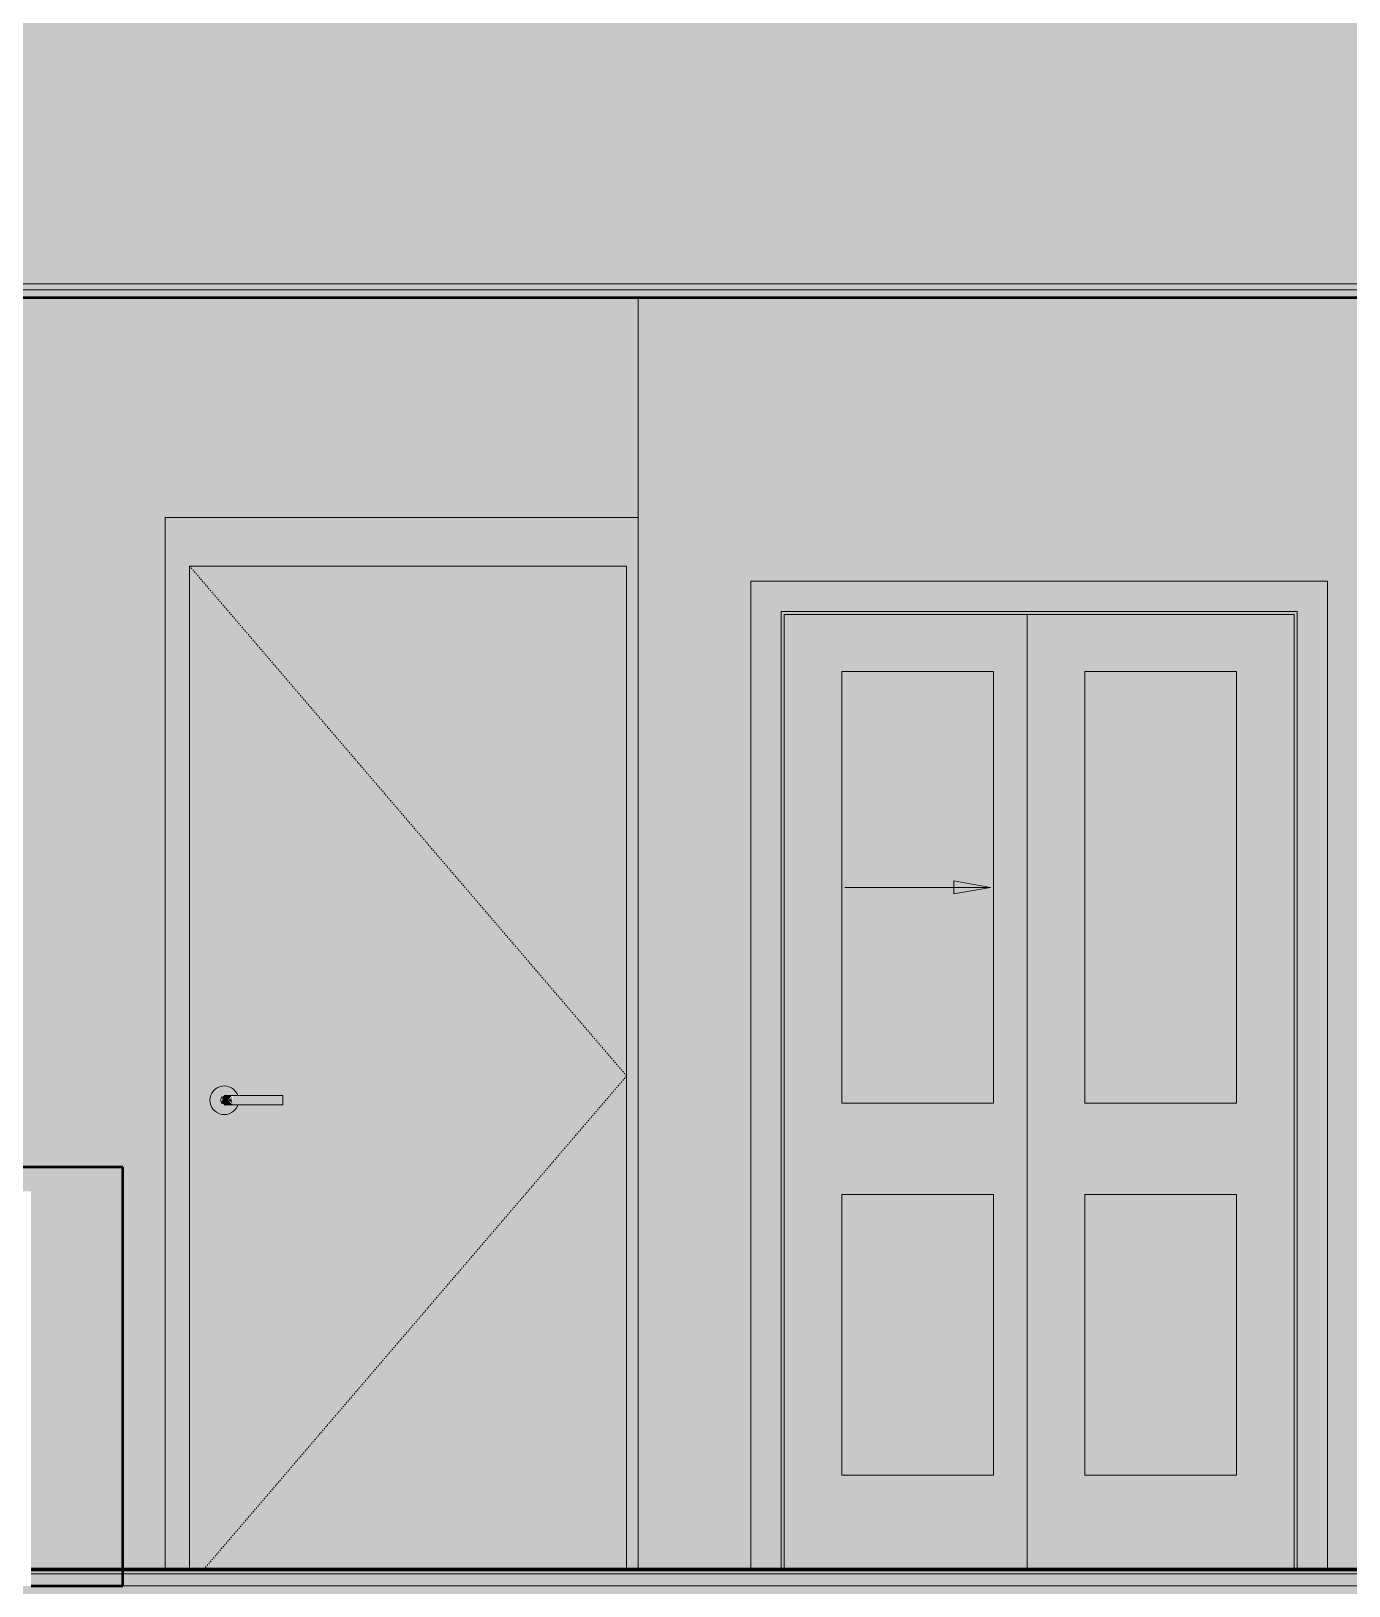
# Model space of a CAD drawing. Header units: inches. Extents: x 9566 to 17067, y -226 to 532.
# Drawn here: x 16016.9 to 16125.5, y 120 to 248.1 of the extents above; entities that cross this region are included whole.
import ezdxf

# ---------------------------------------------------------------- set-up
doc = ezdxf.new("R2010")
doc.units = ezdxf.units.IN
doc.header["$MEASUREMENT"] = 0
doc.linetypes.add('Dash 1_16_', pattern=[0.125, 0.0625, -0.0625])
for name, color, linetype, lineweight in [('0-2', 7, 'Continuous', 9), ('0-3', 130, 'Continuous', 5), ('A-AREA-PATT-1', 41, 'Continuous', 9), ('A-DETL-GENF-1', 92, 'Continuous', 13), ('A-DETL-GENF-2', 7, 'Continuous', 9), ('A-DOOR', 31, 'Continuous', 13), ('A-DOOR-5', 45, 'Continuous', 13), ('A-DOOR-6', 7, 'Continuous', 9), ('A-DOOR-7', 31, 'Dash 1_16_', 9), ('A-DOOR-8', 31, 'Continuous', 9), ('A-DOOR-FRAM', 31, 'Continuous', 9), ('A-DOOR-FRAM-2', 7, 'Continuous', 9), ('A-DOOR-FRAM-5', 45, 'Continuous', 13), ('A-DOOR-FRAM-6', 31, 'Continuous', 13), ('A-FLOR-1', 192, 'Continuous', 5), ('A-FLOR-2', 192, 'Continuous', 50), ('A-FLOR-MCUT', 51, 'Continuous', 13), ('A-FLOR-PATT-1', 8, 'Continuous', 9), ('A-WALL-2', 10, 'Continuous', 13), ('I-WALL', 2, 'Continuous', 13), ('Q-CASE-1', 9, 'Continuous', 9), ('Q-CASE-3', 250, 'Continuous', 50)]:
    doc.layers.add(name, color=color, linetype=linetype, lineweight=lineweight)

# ---------------------------------------------------------------- blocks, each defined once
blk = doc.blocks.new('OD_CW_Base Cabinet - OD_CW_Base Cabinet-1486659-BUILDING SECTION - NORTH_SOUTH - LOOKING WEST')
at = {"layer": 'Q-CASE-1'}
blk.add_hatch(color=256, dxfattribs=at).paths.add_polyline_path([(3137.34, 120), (3220.07, 120), (3220.07, 152.5), (3244.07, 152.5), (3244.07, 120), (3251.62, 120), (3251.62, 154.5), (3137.02, 154.5), (3137.02, 120)], flags=0)
at = {"layer": 'Q-CASE-3'}
for p, q in [((3251.62, 154.5), (3137.02, 154.5)), ((3137.02, 154.5), (3137.02, 120)), ((3251.62, 120), (3251.62, 154.5)), ((3137.02, 120), (3220.07, 120)), ((3244.07, 120), (3251.62, 120))]:
    blk.add_line(p, q, dxfattribs=at)
blk = doc.blocks.new('FOLDING_SLIDING CLOSET - 42_ x 80_-V65-BUILDING SECTION - NORTH_SOUTH - LOOKING WEST')
at = {"layer": 'A-DETL-GENF-1'}
blk.add_hatch(color=256, dxfattribs=at).paths.add_polyline_path([(3320.08, 177), (3323.1, 177.53), (3320.08, 178.06)], flags=0)
at = {"layer": 'A-DOOR-5'}
blk.add_hatch(color=256, dxfattribs=at).paths.add_polyline_path([(3305.85, 121.37), (3305.85, 200.25), (3348.35, 200.25), (3348.35, 121.37), (3350.85, 121.37), (3350.85, 202.75), (3303.35, 202.75), (3303.39, 121.37), (3305.1, 121.37)], flags=0)
h = blk.add_hatch(color=256, dxfattribs=at)
h.paths.add_polyline_path([(3325.5, 121.37), (3326.1, 121.37), (3326.1, 200), (3306.1, 200), (3306.1, 121.37), (3323.35, 121.37)], flags=0)
h.paths.add_polyline_path([(3312.2, 129.12), (3310.85, 129.12), (3310.85, 152.25), (3323.35, 152.25), (3323.35, 129.12)], flags=0)
h.paths.add_polyline_path([(3311.95, 159.75), (3310.85, 159.75), (3310.85, 195.31), (3323.35, 195.31), (3323.35, 159.75), (3312.2, 159.75)], flags=0)
h = blk.add_hatch(color=256, dxfattribs=at)
h.paths.add_polyline_path([(3330.85, 121.37), (3348.1, 121.37), (3348.1, 200), (3326.1, 200), (3326.1, 121.37), (3328.1, 121.37)], flags=0)
h.paths.add_polyline_path([(3343.35, 129.12), (3330.85, 129.12), (3330.85, 152.25), (3343.35, 152.25), (3343.35, 150.3)], flags=0)
h.paths.add_polyline_path([(3330.85, 159.75), (3330.85, 195.31), (3343.35, 195.31), (3343.35, 159.75), (3331.95, 159.75)], flags=0)
h = blk.add_hatch(color=256, dxfattribs=at)
h.paths.add_polyline_path([(3312.2, 129.12), (3323.35, 129.12), (3323.35, 152.25), (3310.85, 152.25), (3310.85, 129.12)], flags=0)
h.paths.add_polyline_path([(3322.24, 159.75), (3323.35, 159.75), (3323.35, 195.31), (3310.85, 195.31), (3310.85, 159.75), (3312.2, 159.75)], flags=0)
h.paths.add_polyline_path([(3320.08, 177), (3320.08, 178.06), (3323.1, 177.53)], flags=0)
h = blk.add_hatch(color=256, dxfattribs=at)
h.paths.add_polyline_path([(3343.35, 129.12), (3343.35, 152.25), (3330.85, 152.25), (3330.85, 129.12), (3341.34, 129.12)], flags=0)
h.paths.add_polyline_path([(3340.94, 159.75), (3343.35, 159.75), (3343.35, 195.31), (3330.85, 195.31), (3330.85, 159.75), (3331.95, 159.75)], flags=0)
at = {"layer": 'A-DOOR-FRAM-5'}
blk.add_hatch(color=256, dxfattribs=at).paths.add_polyline_path([(3306.1, 121.37), (3306.1, 200), (3348.1, 200), (3348.1, 121.37), (3348.35, 121.37), (3348.35, 200.25), (3305.85, 200.25), (3305.85, 121.37)], flags=0)
at = {"layer": 'A-DETL-GENF-2'}
for p, q in [((3320.08, 178.06), (3323.1, 177.53)), ((3320.08, 177), (3320.08, 178.06)), ((3311.1, 177.53), (3323.1, 177.53)), ((3323.1, 177.53), (3320.08, 177))]:
    blk.add_line(p, q, dxfattribs=at)
at = {"layer": 'A-DOOR-6'}
for p, q in [((3303.35, 202.75), (3303.35, 121.37)), ((3350.85, 202.75), (3303.35, 202.75)), ((3350.85, 121.37), (3350.85, 202.75)), ((3305.85, 200.25), (3305.85, 121.37)), ((3305.85, 200.25), (3348.35, 200.25)), ((3348.1, 200), (3326.1, 200)), ((3326.1, 200), (3326.1, 121.37)), ((3348.1, 121.37), (3348.1, 200)), ((3348.35, 200.25), (3348.35, 121.37)), ((3310.85, 159.75), (3310.85, 195.31)), ((3310.85, 195.31), (3323.35, 195.31)), ((3323.35, 195.31), (3323.35, 159.75)), ((3330.85, 159.75), (3330.85, 195.31)), ((3330.85, 195.31), (3343.35, 195.31)), ((3343.35, 195.31), (3343.35, 159.75)), ((3323.35, 159.75), (3310.85, 159.75)), ((3343.35, 159.75), (3330.85, 159.75)), ((3310.85, 129.12), (3310.85, 152.25)), ((3310.85, 152.25), (3323.35, 152.25)), ((3323.35, 152.25), (3323.35, 129.12)), ((3330.85, 129.12), (3330.85, 152.25)), ((3330.85, 152.25), (3343.35, 152.25)), ((3343.35, 152.25), (3343.35, 129.12)), ((3323.35, 129.12), (3310.85, 129.12)), ((3343.35, 129.12), (3330.85, 129.12))]:
    blk.add_line(p, q, dxfattribs=at)
at = {"layer": 'A-DOOR-FRAM-2'}
for p, q in [((3306.1, 200), (3306.1, 121.37)), ((3306.1, 200), (3348.1, 200)), ((3348.1, 200), (3348.1, 121.37))]:
    blk.add_line(p, q, dxfattribs=at)
blk = doc.blocks.new('1750 Ox - Unit Layouts_rvt-2-BUILDING SECTION - NORTH_SOUTH - LOOKING WEST')
at = {"layer": 'A-WALL-2'}
blk.add_line((3294.07, 121.37), (3294.07, 226.12), dxfattribs=at)
at = {"layer": '0-2'}
for name in ['FOLDING_SLIDING CLOSET - 42_ x 80_-V65-BUILDING SECTION - NORTH_SOUTH - LOOKING WEST', 'OD_CW_Base Cabinet - OD_CW_Base Cabinet-1486659-BUILDING SECTION - NORTH_SOUTH - LOOKING WEST']:
    blk.add_blockref(name, (0, 0), dxfattribs=at)
blk = doc.blocks.new('HOLLOW METAL - UNIT DOOR-V87-BUILDING SECTION - NORTH_SOUTH - LOOKING WEST')
at = {"layer": 'A-DOOR'}
h = blk.add_hatch(color=256, dxfattribs=at)
h.paths.add_polyline_path([(2715.88, 121.37), (2717.12, 121.37), (2717.12, 204), (2681.12, 204), (2681.12, 121.37)], flags=0)
h.paths.add_polyline_path([(2683.98, 158.82), (2683.67, 158.86), (2683.39, 158.98), (2683.14, 159.16), (2682.96, 159.41), (2682.84, 159.69), (2682.8, 160), (2682.84, 160.31), (2682.96, 160.59), (2683.14, 160.84), (2683.39, 161.02), (2683.67, 161.14), (2683.98, 161.18), (2684.28, 161.14), (2684.57, 161.02), (2684.81, 160.84), (2685, 160.59), (2685.12, 160.39), (2688.8, 160.34), (2688.8, 159.61), (2685.08, 159.61), (2685, 159.41), (2684.81, 159.16), (2684.57, 158.98), (2684.28, 158.86)], flags=0)
h = blk.add_hatch(color=256, dxfattribs=at)
h.paths.add_polyline_path([(2684.67, 159.61), (2684.63, 159.66), (2684.65, 159.62)], flags=0)
h.paths.add_polyline_path([(2683.75, 160), (2683.83, 159.92), (2683.82, 160), (2683.78, 160.06)], flags=0)
h.paths.add_polyline_path([(2683.98, 158.82), (2684.28, 158.86), (2684.57, 158.98), (2684.81, 159.16), (2685, 159.41), (2685.05, 159.61), (2683.88, 159.66), (2683.8, 159.73), (2683.77, 160.09), (2683.82, 160.29), (2683.97, 160.36), (2684.18, 160.38), (2684.86, 160.39), (2685.08, 160.39), (2685, 160.59), (2684.81, 160.84), (2684.57, 161.02), (2684.28, 161.14), (2683.98, 161.18), (2683.67, 161.14), (2683.39, 161.02), (2683.14, 160.84), (2682.96, 160.59), (2682.84, 160.31), (2682.8, 160), (2682.84, 159.69), (2682.96, 159.41), (2683.14, 159.16), (2683.39, 158.98), (2683.67, 158.86)], flags=0)
h.paths.add_polyline_path([(2684.67, 159.62), (2684.62, 159.72), (2684.64, 159.66)], flags=0)
h.paths.add_polyline_path([(2684.67, 159.72), (2684.67, 159.8), (2684.63, 159.8)], flags=0)
h.paths.add_polyline_path([(2684.67, 159.8), (2684.63, 160.07), (2684.6, 160), (2684.64, 159.9)], flags=0)
h = blk.add_hatch(color=256, dxfattribs=at)
h.paths.add_polyline_path([(2684.29, 160), (2684.3, 160.01), (2684.6, 160.38), (2684.31, 160.38), (2684.18, 160.38), (2683.91, 160.35), (2683.8, 160.27), (2683.82, 160.11), (2683.85, 160.17), (2683.82, 160), (2684.28, 160)], flags=0)
h.paths.add_polyline_path([(2684.42, 160), (2684.49, 160.2), (2684.3, 160), (2684.39, 160)], flags=0)
h.paths.add_polyline_path([(2684.54, 160), (2684.62, 160.28), (2684.42, 160)], flags=0)
h.paths.add_polyline_path([(2684.6, 160), (2684.58, 160.07), (2684.54, 160)], flags=0)
for points in [[(2688.8, 160), (2688.8, 160.39), (2684.67, 160.34), (2684.67, 160), (2685.61, 160)], [(2685.58, 159.61), (2688.8, 159.66), (2688.8, 160), (2684.67, 160), (2684.68, 159.61), (2685.32, 159.61)]]:
    blk.add_hatch(color=256, dxfattribs=at).paths.add_polyline_path(points, flags=0)
h = blk.add_hatch(color=256, dxfattribs=at)
h.paths.add_polyline_path([(2684.3, 160), (2684.54, 159.81), (2684.39, 160)], flags=0)
h.paths.add_polyline_path([(2684.67, 159.61), (2684.29, 160), (2683.82, 160), (2683.8, 159.92), (2683.77, 159.9), (2683.82, 159.71), (2683.97, 159.64), (2684.18, 159.62), (2684.6, 159.62)], flags=0)
h.paths.add_polyline_path([(2684.67, 159.66), (2684.63, 159.8), (2684.54, 160), (2684.42, 160), (2684.62, 159.72)], flags=0)
h.paths.add_polyline_path([(2684.67, 159.8), (2684.6, 160), (2684.54, 160), (2684.61, 159.9)], flags=0)
at = {"layer": 'A-DOOR-FRAM-6'}
blk.add_hatch(color=256, dxfattribs=at).paths.add_polyline_path([(2717.17, 121.37), (2718.69, 121.37), (2718.69, 208), (2679.12, 208), (2679.16, 121.37), (2681.12, 121.37), (2681.12, 204), (2717.12, 204), (2717.12, 121.37)], flags=0)
at = {"layer": 'A-DOOR-7'}
for p, q in [((2681.12, 204), (2717.12, 162)), ((2717.12, 162), (2682.3, 121.37))]:
    blk.add_line(p, q, dxfattribs=at)
at = {"layer": 'A-DOOR-8'}
for p, q in [((2681.12, 204), (2681.12, 121.37)), ((2717.12, 204), (2681.12, 204)), ((2717.12, 121.37), (2717.12, 204)), ((2688.8, 160.39), (2684.67, 160.39)), ((2688.8, 160.39), (2688.8, 160)), ((2684.67, 159.61), (2688.8, 159.61)), ((2688.8, 160), (2688.8, 159.61))]:
    blk.add_line(p, q, dxfattribs=at)
at = {"layer": 'A-DOOR-8', "flags": 128}
for points in [[(2684.67, 160.39), (2684.64, 160.39), (2684.62, 160.39), (2684.6, 160.39), (2684.57, 160.39), (2684.55, 160.39), (2684.53, 160.39), (2684.5, 160.39), (2684.48, 160.39), (2684.46, 160.39), (2684.44, 160.39), (2684.42, 160.39), (2684.39, 160.39), (2684.37, 160.39), (2684.35, 160.39), (2684.33, 160.39), (2684.31, 160.39), (2684.3, 160.39), (2684.28, 160.39), (2684.26, 160.39), (2684.24, 160.39), (2684.23, 160.39), (2684.21, 160.39), (2684.2, 160.39), (2684.18, 160.39), (2684.17, 160.39), (2684.16, 160.39), (2684.15, 160.39), (2684.14, 160.39), (2684.13, 160.39), (2684.12, 160.39), (2684.11, 160.39), (2684.1, 160.39), (2684.1, 160.39), (2684.09, 160.39), (2684.09, 160.39), (2684.08, 160.39), (2684.08, 160.39), (2684.08, 160.39), (2684.08, 160.39)], [(2684.08, 159.61), (2684.08, 159.61), (2684.08, 159.61), (2684.08, 159.61), (2684.08, 159.61), (2684.09, 159.61), (2684.09, 159.61), (2684.1, 159.61), (2684.11, 159.61), (2684.11, 159.61), (2684.12, 159.61), (2684.13, 159.61), (2684.14, 159.61), (2684.15, 159.61), (2684.17, 159.61), (2684.18, 159.61), (2684.19, 159.61), (2684.21, 159.61), (2684.22, 159.61), (2684.24, 159.61), (2684.26, 159.61), (2684.27, 159.61), (2684.29, 159.61), (2684.31, 159.61), (2684.33, 159.61), (2684.35, 159.61), (2684.37, 159.61), (2684.39, 159.61), (2684.41, 159.61), (2684.43, 159.61), (2684.45, 159.61), (2684.48, 159.61), (2684.5, 159.61), (2684.52, 159.61), (2684.54, 159.61), (2684.57, 159.61), (2684.59, 159.61), (2684.61, 159.61), (2684.64, 159.61), (2684.66, 159.61), (2684.67, 159.61)]]:
    blk.add_lwpolyline(points, dxfattribs=at)
at = {"layer": 'A-DOOR-8'}
for centre, radius, start, end in [((2683.98, 160), 1.18, 19.6343, 180), ((2684.08, 160), 0.394, 135, 180), ((2684.08, 160), 0.394, 90, 105), ((2683.98, 160), 1.18, 180, 340.4367), ((2684.08, 160), 0.394, 180, 225), ((2684.08, 160), 0.394, 255, 270)]:
    blk.add_arc(centre, radius, start, end, dxfattribs=at)
at = {"layer": 'A-DOOR-FRAM'}
for p, q in [((2681.12, 121.37), (2681.12, 204)), ((2681.12, 204), (2717.12, 204)), ((2717.12, 121.37), (2717.12, 204))]:
    blk.add_line(p, q, dxfattribs=at)

msp = doc.modelspace()

# ---------------------------------------------------------------- hatches: boundary and pattern name
at = {"layer": 'A-AREA-PATT-1'}
h = msp.add_hatch(color=256, dxfattribs=at)
h.paths.add_polyline_path([(16194.9698, 146.0218), (16194.9698, 226.125), (15912.9698, 226.125), (15912.9698, 216), (16006.9146, 216), (16006.9146, 154.5), (16024.4661, 154.5), (16024.4661, 121.375), (16027.9698, 121.375), (16027.9698, 208), (16066.9146, 208), (16066.9146, 121.375), (16076.1922, 121.375), (16076.1922, 202.75), (16123.6922, 202.75), (16123.6922, 121.375), (16127.2198, 121.375), (16127.2198, 207), (16128.2198, 207), (16128.2198, 204), (16130.2198, 204), (16130.2198, 121.375), (16132.9698, 121.375), (16132.9698, 207), (16133.9698, 207), (16133.9698, 138), (16184.3458, 138), (16184.2214, 140.7378), (16182.0323, 142), (16182.0323, 144), (16184.128, 142.7916), (16183.9935, 145.75), (16183.7294, 145.7997), (16183.654, 145.8799), (16183.5296, 145.9196), (16183.5296, 146.1626), (16183.6286, 147.2936), (16183.7713, 147.3308), (16183.7405, 147.3938), (16183.9072, 147.65), (16184.2693, 147.7292), (16184.9083, 147.75), (16194.4935, 147.7164), (16194.5977, 147.6901), (16194.7781, 147.5248), (16194.8585, 147.2936), (16194.9574, 146.1626)], flags=0)
h.paths.add_polyline_path([(16194.9698, 121.375), (16194.9574, 145.9196), (16194.8214, 145.7712), (16194.4935, 145.75), (16194.1072, 137.25), (16193.662, 135.3276), (16193.5473, 135.1072), (16193.2038, 134.8437), (16192.9698, 134.75), (16192.9698, 121.375), (16194.3367, 121.375)], flags=0)
h.paths.add_polyline_path([(16184.4941, 145.75), (16184.4889, 145.7629), (16184.4889, 145.75)], flags=0)
h.paths.add_polyline_path([(15921.9146, 154.5), (15953.9433, 154.5), (15953.8991, 156), (15952.6933, 156), (15952.6933, 156.5), (15962.6933, 156.5), (15962.7467, 159), (15964.6933, 159), (15964.6933, 156.5), (15967.1933, 156.5), (15967.2428, 157.5), (15967.3183, 157.5), (15967.3706, 166.5312), (15967.4137, 166.6196), (15967.5306, 166.7129), (15967.6933, 166.75), (15967.8808, 166.6931), (15968.016, 166.5312), (15968.0557, 166.4266), (15968.0458, 165.7754), (15968.0683, 157.5), (15968.1933, 157.5), (15968.1933, 156.5), (15970.6933, 156.5), (15970.7467, 159), (15971.1646, 159), (15971.1646, 180), (15912.9698, 180), (15912.9698, 154.5)], flags=0)
at = {"layer": 'A-FLOR-1'}
h = msp.add_hatch(color=256, dxfattribs=at)
h.paths.add_polyline_path([(15752.3999, 226.75), (15908.2198, 226.75), (15908.2198, 227.25), (15623.7198, 227.25), (15623.7404, 226.75), (15747.6499, 226.75)], flags=0)
h.paths.add_polyline_path([(14873.7948, 226.75), (15620.2198, 226.75), (15620.2198, 227.25), (14843.0198, 227.2465), (14843.0198, 226.75), (14873.7398, 226.75)], flags=0)
h.paths.add_polyline_path([(16609.638, 226.75), (16631.3198, 226.75), (16631.3198, 227.25), (16199.7198, 227.25), (16199.7198, 226.75), (16603.5698, 226.75)], flags=0)
h.paths.add_polyline_path([(16187.0507, 226.75), (16196.2198, 226.75), (16196.2198, 227.25), (15911.7198, 227.25), (15911.7198, 226.75), (16181.7698, 226.75)], flags=0)
h = msp.add_hatch(color=256, dxfattribs=at)
h.paths.add_polyline_path([(14873.7948, 121.25), (15051.2904, 121.25), (15051.2904, 121.375), (14864.0198, 121.375), (14864.0198, 121.25), (14869.0997, 121.25)], flags=0)
h.paths.add_polyline_path([(16630.6948, 121.25), (16631.3198, 121.25), (16631.3198, 121.375), (16605.6698, 121.375), (16605.6698, 121.25), (16625.1667, 121.25)], flags=0)
h.paths.add_polyline_path([(15531.3117, 121.25), (15620.2198, 121.25), (15620.2198, 121.375), (15449.0911, 121.375), (15449.0911, 121.25), (15528.3172, 121.25)], flags=0)
h.paths.add_polyline_path([(16493.0622, 121.25), (16521.6698, 121.25), (16521.6698, 121.375), (16464.693, 121.375), (16464.7029, 121.25), (16478.6065, 121.25)], flags=0)
h.paths.add_polyline_path([(16463.9205, 121.25), (16463.9073, 121.375), (16451.1448, 121.375), (16451.1448, 121.25), (16463.9183, 121.25)], flags=0)
h.paths.add_polyline_path([(16415.1777, 121.25), (16415.1777, 121.375), (16323.5948, 121.375), (16323.5948, 121.25), (16412.9163, 121.25)], flags=0)
h.paths.add_polyline_path([(16319.7573, 121.25), (16320.5948, 121.25), (16320.5948, 121.375), (16284.5948, 121.375), (16284.5948, 121.25), (16319.7104, 121.25)], flags=0)
h.paths.add_polyline_path([(15623.7198, 121.25), (15794.8484, 121.25), (15794.8484, 121.375), (15623.7198, 121.3415)], flags=0)
h.paths.add_polyline_path([(16281.4539, 121.25), (16281.5948, 121.25), (16281.5948, 121.375), (16199.7198, 121.375), (16199.7198, 121.25), (16281.3698, 121.25)], flags=0)
h.paths.add_polyline_path([(16194.9698, 121.25), (16196.2198, 121.25), (16196.2198, 121.375), (16024.4661, 121.375), (16024.4661, 121.25), (16194.3367, 121.25)], flags=0)
h.paths.add_polyline_path([(15330.9698, 121.25), (15332.2198, 121.25), (15332.2198, 121.375), (15220.5198, 121.375), (15220.5198, 121.25), (15327.3041, 121.25)], flags=0)
h.paths.add_polyline_path([(15213.7698, 121.25), (15217.0198, 121.25), (15217.0198, 121.375), (15213.7698, 121.375)], flags=0)
h.paths.add_polyline_path([(15186.0198, 121.25), (15186.0198, 121.375), (15185.7698, 121.375), (15185.7698, 121.25)], flags=0)
h.paths.add_polyline_path([(15184.7698, 121.25), (15184.7698, 121.375), (15123.2904, 121.375), (15123.2904, 121.25), (15152.4403, 121.25)], flags=0)
h.paths.add_polyline_path([(15054.7904, 121.25), (15119.7904, 121.25), (15119.7904, 121.375), (15054.7904, 121.375)], flags=0)
h = msp.add_hatch(color=256, dxfattribs=at)
h.paths.add_polyline_path([(14873.7948, 121), (15184.7698, 121), (15184.7698, 121.25), (14864.0198, 121.25), (14864.0198, 121), (14869.0887, 121)], flags=0)
h.paths.add_polyline_path([(16630.6948, 121), (16631.3198, 121), (16631.3198, 121.25), (16605.6698, 121.25), (16605.6698, 121), (16626.2723, 121)], flags=0)
h.paths.add_polyline_path([(16509.6065, 121), (16521.6698, 121), (16521.6698, 121.25), (16464.7029, 121.25), (16464.7227, 121), (16493.0622, 121)], flags=0)
h.paths.add_polyline_path([(16463.9467, 121), (16463.9183, 121.25), (16451.1448, 121.25), (16451.1448, 121), (16463.9183, 121)], flags=0)
h.paths.add_polyline_path([(16442.8948, 121), (16440.3948, 121.25), (16440.3948, 121)], flags=0)
h.paths.add_polyline_path([(16415.1777, 121), (16415.1777, 121.0324), (16415.6448, 121.0324), (16415.5959, 121.2293), (16024.4661, 121.25), (16024.4661, 121), (16412.9163, 121)], flags=0)
h.paths.add_polyline_path([(15185.7698, 121), (15186.0198, 121), (15186.0198, 121.25), (15185.7698, 121.25)], flags=0)
h.paths.add_polyline_path([(15213.7698, 121), (15334.4911, 121), (15334.4911, 121.25), (15213.7698, 121.25)], flags=0)
h.paths.add_polyline_path([(15491.5396, 121), (15794.8484, 121), (15794.8484, 121.25), (15449.0911, 121.25), (15449.0911, 121), (15490.0198, 121)], flags=0)
h.paths.add_polyline_path([(15909.8661, 121), (15909.8661, 121.25), (15909.4484, 121.25), (15909.4484, 121)], flags=0)
msp.add_hatch(color=256, dxfattribs=at).paths.add_polyline_path([(16024.4661, 119.25), (16636.8198, 119.25), (16636.8198, 120), (14837.5198, 120), (14837.5198, 119.25), (16016.9146, 119.25)], flags=0)
at = {"layer": 'A-FLOR-PATT-1'}
h = msp.add_hatch(dxfattribs=at)
h.set_pattern_fill('FP_26', color=256, style=0, pattern_type=2)
h.set_pattern_definition([(161.57, (16030.552, 59.624), (-4.8003375, -0.0004146), [0, -34.152, 3.792, 0]), (18.43, (16029.352, 59.624), (-4.8003375, 0.0004146), [0, -34.152, 3.792, 0]), (108.43, (16030.552, 59.624), (2.3991322, -12.001051), [11.382, -26.562]), (71.57, (16029.352, 59.624), (2.3991322, 12.001051), [11.382, -26.562])])
h.paths.add_polyline_path([(15851.8952, 227.25), (16636.8198, 227.25), (16636.8198, 251.25), (14837.5198, 251.25), (14837.5198, 227.25), (15793.6073, 227.25)], flags=0)
h = msp.add_hatch(dxfattribs=at)
h.set_pattern_fill('FP_25', color=256, style=0, pattern_type=2)
h.set_pattern_definition([(0, (16029.952, 59.024), (38.4, 9.6), [1.584, -27.216, 1.584, -27.216, -153.6]), (0, (16029.952, 59.024), (38.4, 9.6), [-57.6, 1.584, -56.016, 1.584, -27.216, -67.2]), (0, (16029.952, 59.024), (38.4, 9.6), [-144, 1.584, -17.616, 1.584, -46.416]), (120, (16044.352, 63.824), (-27.513844, 28.455376), [1.584, -27.216, 1.584, -27.216, -153.6]), (120, (16044.352, 63.824), (-27.513844, 28.455376), [-57.6, 1.584, -56.016, 1.584, -27.216, -67.2]), (120, (16044.352, 63.824), (-27.513844, 28.455376), [-144, 1.584, -17.616, 1.584, -46.416]), (240, (16049.152, 83.024), (-10.886156, -38.055376), [1.584, -27.216, 1.584, -27.216, -153.6]), (240, (16049.152, 83.024), (-10.886156, -38.055376), [-57.6, 1.584, -56.016, 1.584, -27.216, -67.2]), (240, (16049.152, 83.024), (-10.886156, -38.055376), [-144, 1.584, -17.616, 1.584, -46.416])])
h.paths.add_polyline_path([(16181.7698, 226.125), (16195.5948, 226.125), (16195.5948, 226.75), (15912.3448, 226.75), (15912.3448, 226.125), (16175.6448, 226.125)], flags=0)
h.paths.add_polyline_path([(14873.7948, 226.125), (15619.5948, 226.125), (15619.5948, 226.75), (14843.0198, 226.7456), (14843.0198, 226.125), (14873.7123, 226.125)], flags=0)
h.paths.add_polyline_path([(16493.0622, 226.125), (16631.3198, 226.125), (16631.3198, 226.75), (16200.3448, 226.75), (16200.3448, 226.125), (16434.7743, 226.125)], flags=0)
h.paths.add_polyline_path([(15706.1755, 226.125), (15907.5948, 226.125), (15907.5948, 226.75), (15624.3448, 226.75), (15624.3448, 226.125), (15694.5863, 226.125)], flags=0)
h = msp.add_hatch(dxfattribs=at)
h.set_pattern_fill('FP_24', color=256, style=0, pattern_type=2)
h.set_pattern_definition([(50, (16029.952, 59.024), (34.4287, -3.012), [3.6, -39.6]), (355, (16029.952, 59.024), (-6.6596, 36.1048), [2.88, -31.68]), (100.451, (16032.82, 58.773), (27.7688, 33.0931), [3.06, -33.655]), (46.184, (16029.95, 68.624), (51.2275, -7.9453), [5.4, -59.4]), (96.636, (16034.22, 67.96), (44.8632, 46.7577), [4.589, -50.482]), (351.184, (16029.95, 68.624), (44.8642, 46.7574), [4.32, -47.52]), (21, (16034.752, 66.224), (28.65176, -19.3257), [3.6, -39.6]), (326, (16034.752, 66.224), (11.6793, 34.8066), [2.88, -31.68]), (71.451, (16037.14, 64.614), (40.331, 15.4813), [3.06, -33.655]), (37.5, (16029.952, 59.024), (0.58311, 15.97898), [1.584, -29.712, 1.584, -30.576, -31.8]), (37.5, (16029.952, 59.024), (0.58311, 15.97898), [-63.456, 1.584, -30.216]), (7.5, (16029.952, 59.024), (12.6269, 18.9321), [1.584, -16.752, 1.584, -28.992, -12.12]), (7.5, (16029.952, 59.024), (12.6269, 18.9321), [-48.912, 1.584, -10.536]), (327.5, (16019.248, 59.024), (25.62299, -1.0828), [1.584, -10.416, 1.584, -35.856, -49.68]), (327.5, (16019.248, 59.024), (25.62299, -1.0828), [-49.44, 1.584, -48.096]), (317.5, (16014.448, 59.024), (27.99243, 4.80496), [1.584, -14.016, 1.584, -23.28, -35.28]), (317.5, (16014.448, 59.024), (27.99243, 4.80496), [-40.464, 1.584, -33.696])])
h.paths.add_polyline_path([(15502.1678, 120), (15794.8484, 120), (15794.8484, 121), (15449.0911, 121), (15449.0911, 120), (15492.9698, 120)], flags=0)
h.paths.add_polyline_path([(16201.6227, 120), (16415.1448, 120), (16415.1984, 120.6447), (16415.6448, 120.6447), (16415.606, 120.8416), (16415.1777, 120.876), (16415.1777, 121), (16024.4661, 121), (16024.4661, 120), (16194.9698, 120)], flags=0)
h.paths.add_polyline_path([(16631.496, 120), (16636.8198, 120), (16636.8198, 121), (16605.6698, 121), (16605.6698, 120), (16630.6948, 120)], flags=0)
h.paths.add_polyline_path([(16521.6698, 120), (16521.6698, 121), (16464.7227, 121), (16464.8018, 120), (16493.0622, 120)], flags=0)
h.paths.add_polyline_path([(16464.0518, 120), (16463.9183, 121), (16444.7398, 121), (16444.6689, 120), (16463.9183, 120)], flags=0)
h.paths.add_polyline_path([(15152.4403, 120), (15186.0198, 120), (15186.0198, 121), (15185.7698, 121), (15185.7698, 120.3694), (15184.7698, 120.3694), (15184.7698, 121), (14864.0198, 121), (14864.0198, 120), (15125.1654, 120)], flags=0)
h.paths.add_polyline_path([(16444.1677, 120), (16443.6689, 120.0354), (16443.7373, 121), (16440.3948, 121), (16440.3948, 120), (16443.6689, 120)], flags=0)
h.paths.add_polyline_path([(15213.7698, 120), (15334.4911, 120), (15334.4911, 121), (15213.7698, 121)], flags=0)
h.paths.add_polyline_path([(15909.4484, 120), (15909.8661, 120), (15909.8661, 121), (15909.4484, 121)], flags=0)

# ---------------------------------------------------------------- linework, layer by layer
at = {"layer": 'A-FLOR-2'}
for p, q in [((15912.9698, 226.125), (16194.9698, 226.125)), ((16415.1777, 121.375), (16016.9146, 121.375))]:
    msp.add_line(p, q, dxfattribs=at)
at = {"layer": 'A-FLOR-MCUT'}
for p, q in [((16636.8198, 227.25), (14837.5198, 227.25)), ((16195.5948, 226.75), (15912.3448, 226.75)), ((16415.188, 121.25), (16016.9146, 121.25)), ((16415.1777, 121), (16016.9146, 121)), ((16415.1448, 120), (16016.9146, 120))]:
    msp.add_line(p, q, dxfattribs=at)
at = {"layer": 'I-WALL'}
for p, q in [((16027.9698, 121.375), (16027.9698, 208)), ((16027.9698, 208), (16066.9146, 208))]:
    msp.add_line(p, q, dxfattribs=at)

# ---------------------------------------------------------------- block references
at = {"layer": '0-3'}
msp.add_blockref('1750 Ox - Unit Layouts_rvt-2-BUILDING SECTION - NORTH_SOUTH - LOOKING WEST', (12772.846, 0), dxfattribs=at)
at = {"layer": 'A-DOOR'}
msp.add_blockref('HOLLOW METAL - UNIT DOOR-V87-BUILDING SECTION - NORTH_SOUTH - LOOKING WEST', (13348.846, 0), dxfattribs=at)

doc.saveas('drawing.dxf')
